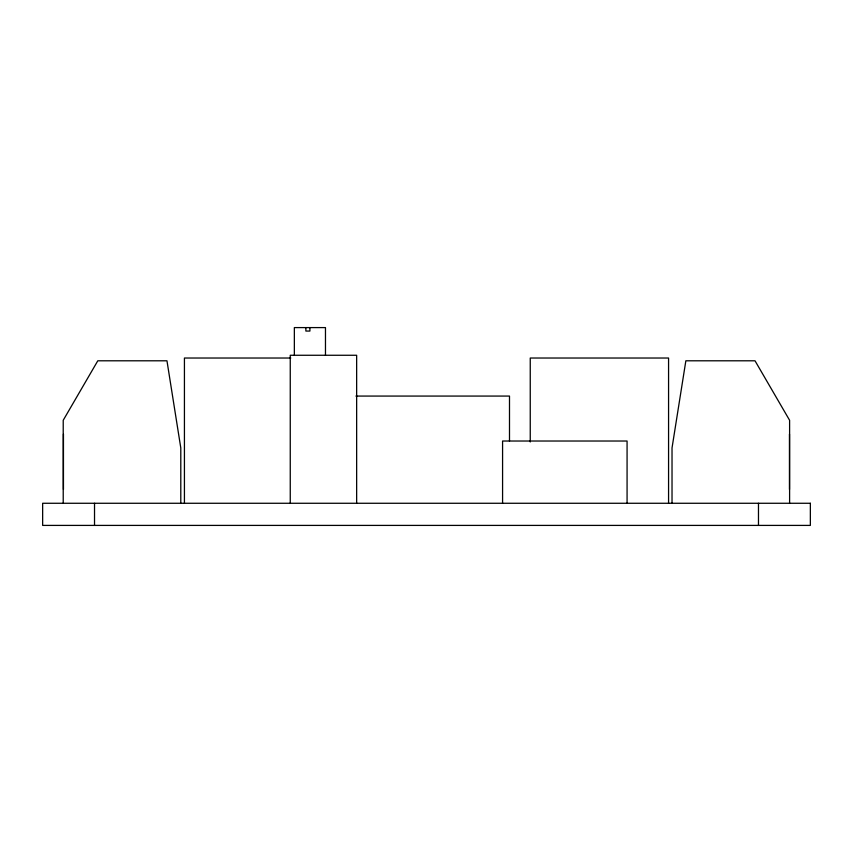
<?xml version="1.0" encoding="UTF-8"?>
<svg xmlns="http://www.w3.org/2000/svg" width="853" height="853" viewBox="0 0 853 853"><rect width="100%" height="100%" fill="white"/><g stroke="black" fill="none" stroke-linecap="round" stroke-linejoin="round"><path stroke-width="1.28" d="M290.777 358.025L184.429 358.025L184.429 503.27M355.914 396.069L509.497 396.069L509.497 441.065M789.601 503.27L789.601 420.273L755.022 360.798L685.855 360.798L672.025 447.942L672.025 503.27M789.483 434.113L789.483 489.451M758.477 503.27L758.477 525.405M668.571 503.27L668.571 358.025L530.246 358.025L530.246 441.971M627.072 503.27L627.072 441.022L502.577 441.022L502.577 503.27M356.65 503.27L356.65 355.264L290.255 355.264L290.255 503.27M325.473 355.264L325.473 327.595L294.349 327.595L294.349 355.264M309.906 327.595L309.906 331.06L305.875 331.06L305.875 327.595M180.793 503.27L180.793 447.942L166.964 360.798L97.796 360.798L63.218 420.273L63.218 503.27M94.523 503.27L94.523 525.405M63.453 434.113L63.453 489.451M810.35 503.27L42.65 503.27L42.65 525.405L810.35 525.405L810.35 503.27"/></g></svg>
